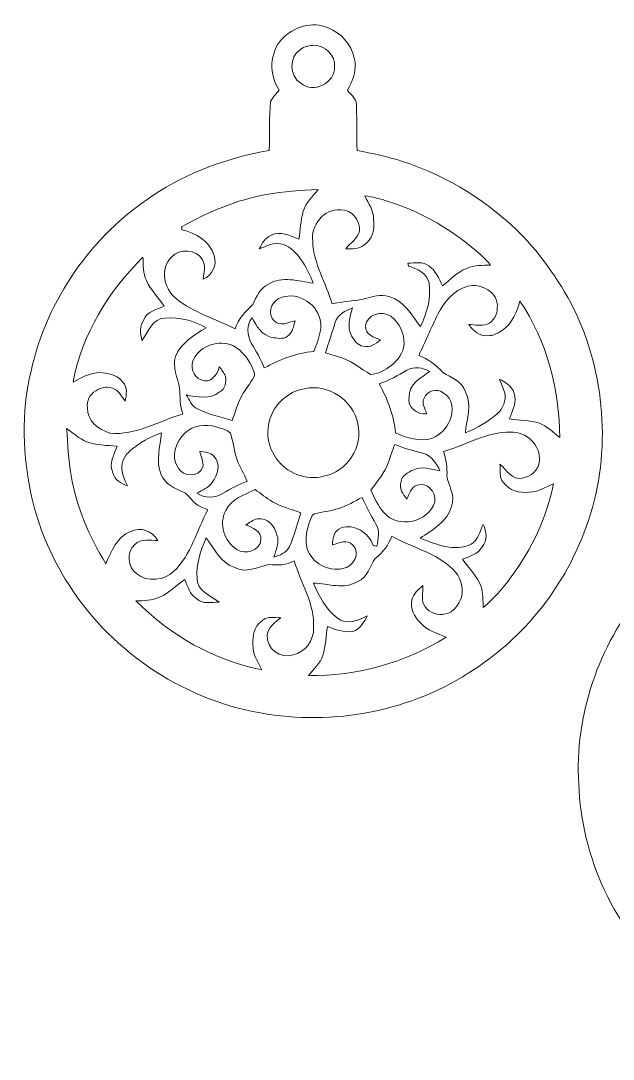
# Model space of a CAD drawing. Header units: centimetres. Extents: x -16.4 to 16.5, y -15 to 15.
# Drawn here: x -16.42 to 0.66, y -14.97 to 15 of the extents above; entities that cross this region are included whole.
import ezdxf

# ---------------------------------------------------------------- set-up
doc = ezdxf.new("R2010")
doc.units = ezdxf.units.CM
doc.header["$MEASUREMENT"] = 0
doc.layers.add('Layer 1', color=7, linetype='Continuous')

msp = doc.modelspace()

# ---------------------------------------------------------------- linework, layer by layer
at = {"layer": 'Layer 1', "color": 250, "lineweight": 9}
for points, knots in [([(-8.88113, 14.47571), (-8.55657, 14.82073), (-8.00305, 14.99535), (-7.5575, 14.78863), (-7.5575, 14.78863), (-7.18214, 14.65104), (-6.88687, 14.31096), (-6.80714, 13.91868), (-6.80714, 13.91868), (-6.70413, 13.59271), (-6.8537, 13.26674), (-7.00081, 12.98099), (-7.00081, 12.98099), (-6.88298, 12.84623), (-6.70413, 12.71606), (-6.74328, 12.50756), (-6.74328, 12.50756), (-6.72423, 12.09023), (-6.73658, 11.67254), (-6.72459, 11.2552), (-6.72459, 11.2552), (-6.28467, 11.16595), (-5.84476, 11.07564), (-5.41649, 10.93876), (-5.41649, 10.93876), (-4.09992, 10.51755), (-2.90153, 9.75696), (-1.93175, 8.77447), (-1.93175, 8.77447), (-1.27135, 8.06398), (-0.71925, 7.25012), (-0.32343, 6.36359), (-0.32343, 6.36359), (0.507, 4.43213), (0.59061, 2.16941), (-0.18762, 0.20761), (-0.18762, 0.20761), (-0.79369, -1.39047), (-1.91799, -2.78712), (-3.34886, -3.72127), (-3.34886, -3.72127), (-5.13285, -4.92601), (-7.40122, -5.35534), (-9.51153, -4.97575), (-9.51153, -4.97575), (-11.82258, -4.56688), (-13.92372, -3.1219), (-15.13587, -1.11283), (-15.13587, -1.11283), (-15.58284, -0.38893), (-15.90492, 0.40693), (-16.1039, 1.23314), (-16.1039, 1.23314), (-16.36248, 2.43153), (-16.42068, 3.69094), (-16.12329, 4.88756), (-16.12329, 4.88756), (-15.67103, 6.94743), (-14.37493, 8.80199), (-12.60927, 9.95134), (-12.60927, 9.95134), (-11.60421, 10.63043), (-10.44181, 11.04213), (-9.25295, 11.25556), (-9.25295, 11.25556), (-9.23567, 11.72616), (-9.26318, 12.19853), (-9.22049, 12.66773), (-9.22049, 12.66773), (-9.15311, 12.78838), (-9.05469, 12.88856), (-8.96649, 12.9944), (-8.96649, 12.9944), (-9.27094, 13.43078), (-9.2533, 14.08307), (-8.88113, 14.47571), (-8.88113, 14.47571), (-8.88113, 14.47571), (-8.88113, 14.47571), (-8.88113, 14.47571)], [0, 0, 0, 0, 0.04761905, 0.04761905, 0.04761905, 0.04761905, 0.0952381, 0.0952381, 0.0952381, 0.0952381, 0.14285714, 0.14285714, 0.14285714, 0.14285714, 0.19047619, 0.19047619, 0.19047619, 0.19047619, 0.23809524, 0.23809524, 0.23809524, 0.23809524, 0.28571429, 0.28571429, 0.28571429, 0.28571429, 0.33333333, 0.33333333, 0.33333333, 0.33333333, 0.38095238, 0.38095238, 0.38095238, 0.38095238, 0.42857143, 0.42857143, 0.42857143, 0.42857143, 0.47619048, 0.47619048, 0.47619048, 0.47619048, 0.52380952, 0.52380952, 0.52380952, 0.52380952, 0.57142857, 0.57142857, 0.57142857, 0.57142857, 0.61904762, 0.61904762, 0.61904762, 0.61904762, 0.66666667, 0.66666667, 0.66666667, 0.66666667, 0.71428571, 0.71428571, 0.71428571, 0.71428571, 0.76190476, 0.76190476, 0.76190476, 0.76190476, 0.80952381, 0.80952381, 0.80952381, 0.80952381, 0.85714286, 0.85714286, 0.85714286, 0.85714286, 0.9047619, 0.9047619, 0.9047619, 0.9047619, 1, 1, 1, 1]), ([(-7.95931, 14.29086), (-8.10007, 14.27921), (-8.244, 14.25276), (-8.35865, 14.16491), (-8.35865, 14.16491), (-8.69063, 13.95254), (-8.68392, 13.39974), (-8.34561, 13.19372), (-8.34561, 13.19372), (-7.98753, 12.88116), (-7.34936, 13.20042), (-7.37123, 13.66997), (-7.37123, 13.66997), (-7.33842, 14.00123), (-7.64887, 14.27216), (-7.95931, 14.29086), (-7.95931, 14.29086), (-7.95931, 14.29086), (-7.95931, 14.29086), (-7.95931, 14.29086)], [0, 0, 0, 0, 0.16666667, 0.16666667, 0.16666667, 0.16666667, 0.33333333, 0.33333333, 0.33333333, 0.33333333, 0.5, 0.5, 0.5, 0.5, 0.66666667, 0.66666667, 0.66666667, 0.66666667, 1, 1, 1, 1]), ([(-9.33197, 9.98415), (-10.1998, 9.82892), (-11.02001, 9.48355), (-11.78166, 9.04576), (-11.78166, 9.04576), (-11.78025, 9.02459), (-11.77707, 8.98261), (-11.77566, 8.9618), (-11.77566, 8.9618), (-11.37385, 8.87819), (-10.96533, 8.64006), (-10.84292, 8.22414), (-10.84292, 8.22414), (-10.75472, 7.94227), (-10.90289, 7.65405), (-11.16112, 7.5394), (-11.16112, 7.5394), (-11.13995, 7.72319), (-11.07081, 7.92992), (-11.18229, 8.09714), (-11.18229, 8.09714), (-11.35268, 8.40688), (-11.84445, 8.44074), (-12.07376, 8.17863), (-12.07376, 8.17863), (-12.41137, 7.8509), (-12.29848, 7.25365), (-11.94393, 6.98307), (-11.94393, 6.98307), (-11.44758, 6.57173), (-10.80799, 6.4038), (-10.24249, 6.11065), (-10.24249, 6.11065), (-10.15783, 6.40063), (-9.93275, 6.60277), (-9.72955, 6.81161), (-9.72955, 6.81161), (-9.62231, 7.03387), (-9.51542, 7.27905), (-9.27976, 7.39546), (-9.27976, 7.39546), (-8.88782, 7.64276), (-8.40981, 7.48083), (-7.98542, 7.42545), (-7.98542, 7.42545), (-8.06655, 7.63535), (-8.16322, 7.83926), (-8.28846, 8.02658), (-8.28846, 8.02658), (-8.43521, 8.2513), (-8.61759, 8.48943), (-8.89241, 8.55469), (-8.89241, 8.55469), (-9.11889, 8.63018), (-9.33408, 8.48096), (-9.54434, 8.41534), (-9.54434, 8.41534), (-9.45897, 8.56421), (-9.37853, 8.73919), (-9.20603, 8.80199), (-9.20603, 8.80199), (-8.94144, 8.9498), (-8.64864, 8.7967), (-8.39852, 8.69016), (-8.39852, 8.69016), (-8.36325, 8.96003), (-8.34772, 9.23414), (-8.27716, 9.49837), (-8.27716, 9.49837), (-8.19638, 9.74637), (-8.00658, 9.93158), (-7.84536, 10.12808), (-7.84536, 10.12808), (-8.34243, 10.10127), (-8.8409, 10.07234), (-9.33197, 9.98415), (-9.33197, 9.98415), (-9.33197, 9.98415), (-9.33197, 9.98415), (-9.33197, 9.98415)], [0, 0, 0, 0, 0.04761905, 0.04761905, 0.04761905, 0.04761905, 0.0952381, 0.0952381, 0.0952381, 0.0952381, 0.14285714, 0.14285714, 0.14285714, 0.14285714, 0.19047619, 0.19047619, 0.19047619, 0.19047619, 0.23809524, 0.23809524, 0.23809524, 0.23809524, 0.28571429, 0.28571429, 0.28571429, 0.28571429, 0.33333333, 0.33333333, 0.33333333, 0.33333333, 0.38095238, 0.38095238, 0.38095238, 0.38095238, 0.42857143, 0.42857143, 0.42857143, 0.42857143, 0.47619048, 0.47619048, 0.47619048, 0.47619048, 0.52380952, 0.52380952, 0.52380952, 0.52380952, 0.57142857, 0.57142857, 0.57142857, 0.57142857, 0.61904762, 0.61904762, 0.61904762, 0.61904762, 0.66666667, 0.66666667, 0.66666667, 0.66666667, 0.71428571, 0.71428571, 0.71428571, 0.71428571, 0.76190476, 0.76190476, 0.76190476, 0.76190476, 0.80952381, 0.80952381, 0.80952381, 0.80952381, 0.85714286, 0.85714286, 0.85714286, 0.85714286, 0.9047619, 0.9047619, 0.9047619, 0.9047619, 1, 1, 1, 1]), ([(-6.49881, 9.94322), (-6.39333, 9.7245), (-6.23564, 9.51601), (-6.24446, 9.2606), (-6.24446, 9.2606), (-6.21094, 8.99072), (-6.27903, 8.67463), (-6.52738, 8.52435), (-6.52738, 8.52435), (-6.67061, 8.39312), (-6.87487, 8.41781), (-7.05055, 8.41958), (-7.05055, 8.41958), (-6.9105, 8.58185), (-6.70518, 8.70991), (-6.65015, 8.92899), (-6.65015, 8.92899), (-6.63181, 9.22955), (-6.87487, 9.55517), (-7.19343, 9.54141), (-7.19343, 9.54141), (-7.67638, 9.5915), (-8.07043, 9.08421), (-8.002, 8.62771), (-8.002, 8.62771), (-7.97907, 7.9846), (-7.61535, 7.43356), (-7.4432, 6.82855), (-7.4432, 6.82855), (-7.07878, 6.9178), (-6.69354, 6.89381), (-6.33794, 7.02187), (-6.33794, 7.02187), (-6.1097, 7.08325), (-5.84899, 7.09772), (-5.63838, 6.9746), (-5.63838, 6.9746), (-5.30536, 6.80103), (-5.1138, 6.46166), (-4.89685, 6.17027), (-4.89685, 6.17027), (-4.71199, 6.55938), (-4.57405, 6.99718), (-4.64849, 7.4318), (-4.64849, 7.4318), (-4.7067, 7.7179), (-4.99315, 7.84173), (-5.24327, 7.91722), (-5.24327, 7.91722), (-5.24645, 7.93874), (-5.2528, 7.98213), (-5.25597, 8.004), (-5.25597, 8.004), (-5.05489, 7.99589), (-4.82417, 8.06539), (-4.65484, 7.9211), (-4.65484, 7.9211), (-4.4534, 7.79057), (-4.36521, 7.55456), (-4.26008, 7.34925), (-4.26008, 7.34925), (-4.03325, 7.52387), (-3.83498, 7.74789), (-3.56123, 7.85055), (-3.56123, 7.85055), (-3.34498, 7.94862), (-3.10579, 7.94262), (-2.87402, 7.9405), (-2.87402, 7.9405), (-2.95692, 8.04422), (-3.04547, 8.1437), (-3.1453, 8.23119), (-3.1453, 8.23119), (-3.91718, 8.92863), (-4.83299, 9.47579), (-5.8303, 9.78059), (-5.8303, 9.78059), (-6.04761, 9.85538), (-6.26915, 9.921), (-6.49881, 9.94322), (-6.49881, 9.94322), (-6.49881, 9.94322), (-6.49881, 9.94322), (-6.49881, 9.94322)], [0, 0, 0, 0, 0.04545455, 0.04545455, 0.04545455, 0.04545455, 0.09090909, 0.09090909, 0.09090909, 0.09090909, 0.13636364, 0.13636364, 0.13636364, 0.13636364, 0.18181818, 0.18181818, 0.18181818, 0.18181818, 0.22727273, 0.22727273, 0.22727273, 0.22727273, 0.27272727, 0.27272727, 0.27272727, 0.27272727, 0.31818182, 0.31818182, 0.31818182, 0.31818182, 0.36363636, 0.36363636, 0.36363636, 0.36363636, 0.40909091, 0.40909091, 0.40909091, 0.40909091, 0.45454545, 0.45454545, 0.45454545, 0.45454545, 0.5, 0.5, 0.5, 0.5, 0.54545455, 0.54545455, 0.54545455, 0.54545455, 0.59090909, 0.59090909, 0.59090909, 0.59090909, 0.63636364, 0.63636364, 0.63636364, 0.63636364, 0.68181818, 0.68181818, 0.68181818, 0.68181818, 0.72727273, 0.72727273, 0.72727273, 0.72727273, 0.77272727, 0.77272727, 0.77272727, 0.77272727, 0.81818182, 0.81818182, 0.81818182, 0.81818182, 0.86363636, 0.86363636, 0.86363636, 0.86363636, 0.90909091, 0.90909091, 0.90909091, 0.90909091, 1, 1, 1, 1]), ([(-12.89749, 8.17157), (-13.89727, 7.20038), (-14.65292, 5.94413), (-14.91256, 4.56654), (-14.91256, 4.56654), (-14.6314, 4.72105), (-14.32695, 4.90344), (-13.99146, 4.83112), (-13.99146, 4.83112), (-13.80448, 4.78702), (-13.58576, 4.74645), (-13.47711, 4.5676), (-13.47711, 4.5676), (-13.32929, 4.41767), (-13.37727, 4.20494), (-13.40796, 4.02185), (-13.40796, 4.02185), (-13.50709, 4.13826), (-13.57412, 4.29349), (-13.71453, 4.36687), (-13.71453, 4.36687), (-14.05602, 4.5616), (-14.56966, 4.22963), (-14.49699, 3.82994), (-14.49699, 3.82994), (-14.51674, 3.46375), (-14.1749, 3.18859), (-13.85105, 3.10004), (-13.85105, 3.10004), (-13.1021, 3.01714), (-12.44594, 3.44753), (-11.75167, 3.64932), (-11.75167, 3.64932), (-11.82858, 3.89026), (-11.82681, 4.1425), (-11.84022, 4.39191), (-11.84022, 4.39191), (-11.89455, 4.69565), (-12.06388, 4.99551), (-11.95558, 5.30808), (-11.95558, 5.30808), (-11.80529, 5.70495), (-11.42112, 5.92403), (-11.07857, 6.13393), (-11.07857, 6.13393), (-11.42218, 6.35336), (-11.8508, 6.43873), (-12.25367, 6.41862), (-12.25367, 6.41862), (-12.62797, 6.41686), (-12.74439, 6.02316), (-12.92536, 5.76775), (-12.92536, 5.76775), (-12.97722, 5.96565), (-12.99945, 6.19249), (-12.87527, 6.37064), (-12.87527, 6.37064), (-12.77649, 6.60595), (-12.50379, 6.67086), (-12.28825, 6.75976), (-12.28825, 6.75976), (-12.44417, 7.01658), (-12.68053, 7.21907), (-12.79942, 7.49918), (-12.79942, 7.49918), (-12.89467, 7.70873), (-12.89255, 7.94615), (-12.89749, 8.17157), (-12.89749, 8.17157), (-12.89749, 8.17157), (-12.89749, 8.17157), (-12.89749, 8.17157)], [0, 0, 0, 0, 0.05263158, 0.05263158, 0.05263158, 0.05263158, 0.10526316, 0.10526316, 0.10526316, 0.10526316, 0.15789474, 0.15789474, 0.15789474, 0.15789474, 0.21052632, 0.21052632, 0.21052632, 0.21052632, 0.26315789, 0.26315789, 0.26315789, 0.26315789, 0.31578947, 0.31578947, 0.31578947, 0.31578947, 0.36842105, 0.36842105, 0.36842105, 0.36842105, 0.42105263, 0.42105263, 0.42105263, 0.42105263, 0.47368421, 0.47368421, 0.47368421, 0.47368421, 0.52631579, 0.52631579, 0.52631579, 0.52631579, 0.57894737, 0.57894737, 0.57894737, 0.57894737, 0.63157895, 0.63157895, 0.63157895, 0.63157895, 0.68421053, 0.68421053, 0.68421053, 0.68421053, 0.73684211, 0.73684211, 0.73684211, 0.73684211, 0.78947368, 0.78947368, 0.78947368, 0.78947368, 0.84210526, 0.84210526, 0.84210526, 0.84210526, 0.89473684, 0.89473684, 0.89473684, 0.89473684, 1, 1, 1, 1]), ([(-8.99543, 6.96966), (-9.20639, 6.85642), (-9.30798, 6.52798), (-9.12065, 6.34771), (-9.12065, 6.34771), (-8.95555, 6.15615), (-8.71143, 6.29762), (-8.51211, 6.33925), (-8.51211, 6.33925), (-8.55233, 6.18191), (-8.58233, 5.98929), (-8.72978, 5.89122), (-8.72978, 5.89122), (-8.86067, 5.79209), (-9.04235, 5.84677), (-9.1905, 5.85594), (-9.1905, 5.85594), (-9.4699, 5.92685), (-9.62301, 6.18579), (-9.74437, 6.42426), (-9.74437, 6.42426), (-9.9197, 6.22248), (-9.90382, 5.91591), (-9.77401, 5.69331), (-9.77401, 5.69331), (-9.63359, 5.46471), (-9.49142, 5.23399), (-9.40358, 4.97893), (-9.40358, 4.97893), (-8.95733, 5.21953), (-8.48037, 5.41532), (-7.96883, 5.45095), (-7.96883, 5.45095), (-7.86194, 5.74446), (-7.7173, 6.05279), (-7.78998, 6.37276), (-7.78998, 6.37276), (-7.88981, 6.88111), (-8.52975, 7.2226), (-8.99543, 6.96966), (-8.99543, 6.96966), (-8.99543, 6.96966), (-8.99543, 6.96966), (-8.99543, 6.96966)], [0, 0, 0, 0, 0.08333333, 0.08333333, 0.08333333, 0.08333333, 0.16666667, 0.16666667, 0.16666667, 0.16666667, 0.25, 0.25, 0.25, 0.25, 0.33333333, 0.33333333, 0.33333333, 0.33333333, 0.41666667, 0.41666667, 0.41666667, 0.41666667, 0.5, 0.5, 0.5, 0.5, 0.58333333, 0.58333333, 0.58333333, 0.58333333, 0.66666667, 0.66666667, 0.66666667, 0.66666667, 0.75, 0.75, 0.75, 0.75, 0.83333333, 0.83333333, 0.83333333, 0.83333333, 1, 1, 1, 1]), ([(-3.5383, 7.33443), (-3.93905, 7.22648), (-4.20787, 6.88323), (-4.39167, 6.53151), (-4.39167, 6.53151), (-4.58393, 6.13852), (-4.75327, 5.73458), (-4.94412, 5.34053), (-4.94412, 5.34053), (-4.67354, 5.23646), (-4.44176, 5.0569), (-4.24597, 4.84558), (-4.24597, 4.84558), (-3.99762, 4.702), (-3.69458, 4.58559), (-3.5958, 4.2882), (-3.5958, 4.2882), (-3.39966, 3.9139), (-3.56793, 3.50044), (-3.59933, 3.10957), (-3.59933, 3.10957), (-3.26525, 3.23692), (-2.95339, 3.42248), (-2.68105, 3.65425), (-2.68105, 3.65425), (-2.51418, 3.80313), (-2.41823, 4.03772), (-2.4648, 4.26103), (-2.4648, 4.26103), (-2.50395, 4.39685), (-2.56604, 4.52456), (-2.61261, 4.65826), (-2.61261, 4.65826), (-2.41117, 4.55983), (-2.19386, 4.39861), (-2.17128, 4.15837), (-2.17128, 4.15837), (-2.13389, 3.92519), (-2.25348, 3.71705), (-2.33427, 3.5082), (-2.33427, 3.5082), (-2.04464, 3.4694), (-1.7476, 3.47187), (-1.46538, 3.3865), (-1.46538, 3.3865), (-1.24172, 3.29477), (-1.06533, 3.1198), (-0.87977, 2.96986), (-0.87977, 2.96986), (-0.88223, 4.35628), (-1.24595, 5.7554), (-2.027, 6.91004), (-2.027, 6.91004), (-2.11413, 6.60453), (-2.23796, 6.2821), (-2.5029, 6.08666), (-2.5029, 6.08666), (-2.63695, 5.99458), (-2.79006, 5.89721), (-2.9601, 5.90992), (-2.9601, 5.90992), (-3.19152, 5.89016), (-3.38449, 6.05138), (-3.49914, 6.23588), (-3.49914, 6.23588), (-3.32522, 6.22495), (-3.14248, 6.18367), (-2.97209, 6.238), (-2.97209, 6.238), (-2.79358, 6.32231), (-2.66694, 6.52093), (-2.67964, 6.72025), (-2.67964, 6.72025), (-2.63448, 7.1591), (-3.15483, 7.44238), (-3.5383, 7.33443), (-3.5383, 7.33443), (-3.5383, 7.33443), (-3.5383, 7.33443), (-3.5383, 7.33443)], [0, 0, 0, 0, 0.04761905, 0.04761905, 0.04761905, 0.04761905, 0.0952381, 0.0952381, 0.0952381, 0.0952381, 0.14285714, 0.14285714, 0.14285714, 0.14285714, 0.19047619, 0.19047619, 0.19047619, 0.19047619, 0.23809524, 0.23809524, 0.23809524, 0.23809524, 0.28571429, 0.28571429, 0.28571429, 0.28571429, 0.33333333, 0.33333333, 0.33333333, 0.33333333, 0.38095238, 0.38095238, 0.38095238, 0.38095238, 0.42857143, 0.42857143, 0.42857143, 0.42857143, 0.47619048, 0.47619048, 0.47619048, 0.47619048, 0.52380952, 0.52380952, 0.52380952, 0.52380952, 0.57142857, 0.57142857, 0.57142857, 0.57142857, 0.61904762, 0.61904762, 0.61904762, 0.61904762, 0.66666667, 0.66666667, 0.66666667, 0.66666667, 0.71428571, 0.71428571, 0.71428571, 0.71428571, 0.76190476, 0.76190476, 0.76190476, 0.76190476, 0.80952381, 0.80952381, 0.80952381, 0.80952381, 0.85714286, 0.85714286, 0.85714286, 0.85714286, 0.9047619, 0.9047619, 0.9047619, 0.9047619, 1, 1, 1, 1]), ([(-7.35394, 6.28845), (-7.44461, 5.99776), (-7.53809, 5.70742), (-7.63193, 5.41779), (-7.63193, 5.41779), (-7.46789, 5.36205), (-7.30173, 5.31337), (-7.13698, 5.25798), (-7.13698, 5.25798), (-6.84312, 5.15638), (-6.60147, 4.95142), (-6.33865, 4.79302), (-6.33865, 4.79302), (-6.1097, 4.7909), (-5.91496, 4.92566), (-5.73646, 5.05161), (-5.73646, 5.05161), (-5.54631, 5.20224), (-5.38368, 5.41497), (-5.3671, 5.66473), (-5.3671, 5.66473), (-5.35793, 5.97165), (-5.49798, 6.29233), (-5.75022, 6.47189), (-5.75022, 6.47189), (-6.00774, 6.64475), (-6.44589, 6.52657), (-6.48082, 6.18896), (-6.48082, 6.18896), (-6.49246, 5.94378), (-6.23458, 5.85735), (-6.04831, 5.7868), (-6.04831, 5.7868), (-6.1866, 5.6732), (-6.35347, 5.55573), (-6.54538, 5.60758), (-6.54538, 5.60758), (-6.7066, 5.62558), (-6.80784, 5.77868), (-6.88087, 5.9078), (-6.88087, 5.9078), (-7.02268, 6.15651), (-6.92602, 6.45284), (-6.85441, 6.71072), (-6.85441, 6.71072), (-7.0629, 6.62888), (-7.28586, 6.52622), (-7.35394, 6.28845), (-7.35394, 6.28845), (-7.35394, 6.28845), (-7.35394, 6.28845), (-7.35394, 6.28845)], [0, 0, 0, 0, 0.07142857, 0.07142857, 0.07142857, 0.07142857, 0.14285714, 0.14285714, 0.14285714, 0.14285714, 0.21428571, 0.21428571, 0.21428571, 0.21428571, 0.28571429, 0.28571429, 0.28571429, 0.28571429, 0.35714286, 0.35714286, 0.35714286, 0.35714286, 0.42857143, 0.42857143, 0.42857143, 0.42857143, 0.5, 0.5, 0.5, 0.5, 0.57142857, 0.57142857, 0.57142857, 0.57142857, 0.64285714, 0.64285714, 0.64285714, 0.64285714, 0.71428571, 0.71428571, 0.71428571, 0.71428571, 0.78571429, 0.78571429, 0.78571429, 0.78571429, 0.85714286, 0.85714286, 0.85714286, 0.85714286, 1, 1, 1, 1]), ([(-11.43064, 5.2414), (-11.54671, 5.02374), (-11.45675, 4.72493), (-11.22321, 4.63427), (-11.22321, 4.63427), (-10.96074, 4.51115), (-10.74202, 4.78526), (-10.6951, 5.01421), (-10.6951, 5.01421), (-10.62843, 4.92778), (-10.56634, 4.83782), (-10.51589, 4.74046), (-10.51589, 4.74046), (-10.49402, 4.57818), (-10.5166, 4.36616), (-10.68699, 4.28678), (-10.68699, 4.28678), (-10.95898, 4.0536), (-11.33257, 4.14285), (-11.65289, 4.2), (-11.65289, 4.2), (-11.55306, 4.05818), (-11.49379, 3.86945), (-11.32093, 3.79783), (-11.32093, 3.79783), (-11.01225, 3.63027), (-10.65841, 3.57664), (-10.32892, 3.46128), (-10.32892, 3.46128), (-10.22873, 3.69835), (-10.17299, 3.95341), (-10.04493, 4.17778), (-10.04493, 4.17778), (-9.94333, 4.36369), (-9.80716, 4.52703), (-9.69886, 4.708), (-9.69886, 4.708), (-9.65689, 4.77044), (-9.6911, 4.84629), (-9.71085, 4.90979), (-9.71085, 4.90979), (-9.82797, 5.20154), (-10.02094, 5.47282), (-10.30246, 5.62522), (-10.30246, 5.62522), (-10.70075, 5.7942), (-11.22709, 5.62981), (-11.43064, 5.2414), (-11.43064, 5.2414), (-11.43064, 5.2414), (-11.43064, 5.2414), (-11.43064, 5.2414)], [0, 0, 0, 0, 0.07142857, 0.07142857, 0.07142857, 0.07142857, 0.14285714, 0.14285714, 0.14285714, 0.14285714, 0.21428571, 0.21428571, 0.21428571, 0.21428571, 0.28571429, 0.28571429, 0.28571429, 0.28571429, 0.35714286, 0.35714286, 0.35714286, 0.35714286, 0.42857143, 0.42857143, 0.42857143, 0.42857143, 0.5, 0.5, 0.5, 0.5, 0.57142857, 0.57142857, 0.57142857, 0.57142857, 0.64285714, 0.64285714, 0.64285714, 0.64285714, 0.71428571, 0.71428571, 0.71428571, 0.71428571, 0.78571429, 0.78571429, 0.78571429, 0.78571429, 0.85714286, 0.85714286, 0.85714286, 0.85714286, 1, 1, 1, 1]), ([(6.78186, 3.83347), (6.73565, 4.48716), (7.31526, 5.1144), (7.97602, 5.08794), (7.97602, 5.08794), (8.63642, 5.13275), (9.26577, 4.49633), (9.17158, 3.82994), (9.17158, 3.82994), (9.17969, 3.59852), (9.05834, 3.39743), (8.96132, 3.1967), (8.96132, 3.1967), (9.05375, 3.09087), (9.19698, 3.00867), (9.22661, 2.86262), (9.22661, 2.86262), (9.26471, 2.44423), (9.22979, 2.02371), (9.24566, 1.60426), (9.24566, 1.60426), (9.25131, 1.54817), (9.25625, 1.45927), (9.33139, 1.45751), (9.33139, 1.45751), (10.28248, 1.28465), (11.22439, 0.99396), (12.06436, 0.50783), (12.06436, 0.50783), (13.85082, -0.47783), (15.26335, -2.14012), (15.90046, -4.08287), (15.90046, -4.08287), (16.50795, -5.89156), (16.46702, -7.91615), (15.73572, -9.68286), (15.73572, -9.68286), (15.00899, -11.50884), (13.59823, -13.05189), (11.84952, -13.94759), (11.84952, -13.94759), (10.73544, -14.53391), (9.4792, -14.84506), (8.2219, -14.8694), (8.2219, -14.8694), (6.12711, -14.96606), (4.02173, -14.18537), (2.45046, -12.80671), (2.45046, -12.80671), (0.8432, -11.40195), (-0.19996, -9.35055), (-0.31779, -7.21307), (-0.31779, -7.21307), (-0.48853, -5.22975), (0.16375, -3.20869), (1.38613, -1.64764), (1.38613, -1.64764), (2.64942, 0.00583), (4.57665, 1.12378), (6.6284, 1.44622), (6.6284, 1.44622), (6.66862, 1.45363), (6.70213, 1.47938), (6.72965, 1.50866), (6.72965, 1.50866), (6.75858, 1.9708), (6.71625, 2.4347), (6.75893, 2.89613), (6.75893, 2.89613), (6.82349, 3.0122), (6.91874, 3.10745), (7.00588, 3.20693), (7.00588, 3.20693), (6.90357, 3.40484), (6.8062, 3.6091), (6.78186, 3.83347), (6.78186, 3.83347), (6.78186, 3.83347), (6.78186, 3.83347), (6.78186, 3.83347)], [0, 0, 0, 0, 0.04761905, 0.04761905, 0.04761905, 0.04761905, 0.0952381, 0.0952381, 0.0952381, 0.0952381, 0.14285714, 0.14285714, 0.14285714, 0.14285714, 0.19047619, 0.19047619, 0.19047619, 0.19047619, 0.23809524, 0.23809524, 0.23809524, 0.23809524, 0.28571429, 0.28571429, 0.28571429, 0.28571429, 0.33333333, 0.33333333, 0.33333333, 0.33333333, 0.38095238, 0.38095238, 0.38095238, 0.38095238, 0.42857143, 0.42857143, 0.42857143, 0.42857143, 0.47619048, 0.47619048, 0.47619048, 0.47619048, 0.52380952, 0.52380952, 0.52380952, 0.52380952, 0.57142857, 0.57142857, 0.57142857, 0.57142857, 0.61904762, 0.61904762, 0.61904762, 0.61904762, 0.66666667, 0.66666667, 0.66666667, 0.66666667, 0.71428571, 0.71428571, 0.71428571, 0.71428571, 0.76190476, 0.76190476, 0.76190476, 0.76190476, 0.80952381, 0.80952381, 0.80952381, 0.80952381, 0.85714286, 0.85714286, 0.85714286, 0.85714286, 0.9047619, 0.9047619, 0.9047619, 0.9047619, 1, 1, 1, 1]), ([(-5.28349, 4.91085), (-5.54278, 4.76409), (-5.80313, 4.61804), (-6.08571, 4.52032), (-6.08571, 4.52032), (-5.84723, 4.08041), (-5.65461, 3.60839), (-5.61616, 3.10427), (-5.61616, 3.10427), (-5.28455, 2.95717), (-4.91413, 2.84004), (-4.55112, 2.9487), (-4.55112, 2.9487), (-4.32323, 3.04536), (-4.14014, 3.23798), (-4.04418, 3.46481), (-4.04418, 3.46481), (-3.94611, 3.72693), (-3.94223, 4.10863), (-4.23186, 4.2508), (-4.23186, 4.2508), (-4.40402, 4.41096), (-4.70917, 4.31712), (-4.79207, 4.10581), (-4.79207, 4.10581), (-4.86933, 3.95658), (-4.75468, 3.80242), (-4.71763, 3.65884), (-4.71763, 3.65884), (-4.99104, 3.62462), (-5.29584, 3.84158), (-5.2207, 4.14532), (-5.2207, 4.14532), (-5.24327, 4.5115), (-4.87885, 4.6893), (-4.62732, 4.88016), (-4.62732, 4.88016), (-4.82629, 4.98952), (-5.07994, 5.03291), (-5.28349, 4.91085), (-5.28349, 4.91085), (-5.28349, 4.91085), (-5.28349, 4.91085), (-5.28349, 4.91085)], [0, 0, 0, 0, 0.08333333, 0.08333333, 0.08333333, 0.08333333, 0.16666667, 0.16666667, 0.16666667, 0.16666667, 0.25, 0.25, 0.25, 0.25, 0.33333333, 0.33333333, 0.33333333, 0.33333333, 0.41666667, 0.41666667, 0.41666667, 0.41666667, 0.5, 0.5, 0.5, 0.5, 0.58333333, 0.58333333, 0.58333333, 0.58333333, 0.66666667, 0.66666667, 0.66666667, 0.66666667, 0.75, 0.75, 0.75, 0.75, 0.83333333, 0.83333333, 0.83333333, 0.83333333, 1, 1, 1, 1]), ([(-8.238, 4.37815), (-8.55833, 4.33159), (-8.85185, 4.13509), (-9.04198, 3.8758), (-9.04198, 3.8758), (-9.37184, 3.4567), (-9.38277, 2.81147), (-9.0614, 2.38496), (-9.0614, 2.38496), (-8.77105, 1.94928), (-8.19743, 1.71997), (-7.68732, 1.85191), (-7.68732, 1.85191), (-7.02092, 1.97221), (-6.52562, 2.70987), (-6.70377, 3.37062), (-6.70377, 3.37062), (-6.82266, 4.05113), (-7.56102, 4.53514), (-8.238, 4.37815), (-8.238, 4.37815), (-8.238, 4.37815), (-8.238, 4.37815), (-8.238, 4.37815)], [0, 0, 0, 0, 0.14285714, 0.14285714, 0.14285714, 0.14285714, 0.28571429, 0.28571429, 0.28571429, 0.28571429, 0.42857143, 0.42857143, 0.42857143, 0.42857143, 0.57142857, 0.57142857, 0.57142857, 0.57142857, 0.71428571, 0.71428571, 0.71428571, 0.71428571, 1, 1, 1, 1]), ([(-11.685, 3.09757), (-11.95275, 2.86297), (-12.10233, 2.41353), (-11.88537, 2.10097), (-11.88537, 2.10097), (-11.74285, 1.8311), (-11.28283, 1.8117), (-11.16818, 2.12214), (-11.16818, 2.12214), (-11.14489, 2.27313), (-11.22638, 2.42729), (-11.25637, 2.57581), (-11.25637, 2.57581), (-11.12232, 2.54053), (-10.94875, 2.55182), (-10.8535, 2.42906), (-10.8535, 2.42906), (-10.63725, 2.22374), (-10.73391, 1.88296), (-10.89971, 1.67764), (-10.89971, 1.67764), (-11.00167, 1.5196), (-11.18652, 1.45892), (-11.33927, 1.36437), (-11.33927, 1.36437), (-11.11808, 1.20774), (-10.8087, 1.21762), (-10.58327, 1.36296), (-10.58327, 1.36296), (-10.36278, 1.49349), (-10.13948, 1.62225), (-9.89606, 1.70551), (-9.89606, 1.70551), (-9.97155, 1.92035), (-10.10349, 2.10944), (-10.17828, 2.32428), (-10.17828, 2.32428), (-10.26895, 2.5737), (-10.29259, 2.84075), (-10.37055, 3.09228), (-10.37055, 3.09228), (-10.4785, 3.20199), (-10.64324, 3.23374), (-10.78682, 3.27608), (-10.78682, 3.27608), (-11.08845, 3.36498), (-11.45922, 3.33922), (-11.685, 3.09757), (-11.685, 3.09757), (-11.685, 3.09757), (-11.685, 3.09757), (-11.685, 3.09757)], [0, 0, 0, 0, 0.07142857, 0.07142857, 0.07142857, 0.07142857, 0.14285714, 0.14285714, 0.14285714, 0.14285714, 0.21428571, 0.21428571, 0.21428571, 0.21428571, 0.28571429, 0.28571429, 0.28571429, 0.28571429, 0.35714286, 0.35714286, 0.35714286, 0.35714286, 0.42857143, 0.42857143, 0.42857143, 0.42857143, 0.5, 0.5, 0.5, 0.5, 0.57142857, 0.57142857, 0.57142857, 0.57142857, 0.64285714, 0.64285714, 0.64285714, 0.64285714, 0.71428571, 0.71428571, 0.71428571, 0.71428571, 0.78571429, 0.78571429, 0.78571429, 0.78571429, 0.85714286, 0.85714286, 0.85714286, 0.85714286, 1, 1, 1, 1]), ([(-15.09812, 3.23621), (-15.06249, 2.78219), (-15.04944, 2.32463), (-14.96795, 1.8752), (-14.96795, 1.8752), (-14.8099, 0.97032), (-14.45324, 0.10884), (-13.96782, -0.66833), (-13.96782, -0.66833), (-13.80166, -0.3145), (-13.65843, 0.10954), (-13.25627, 0.25947), (-13.25627, 0.25947), (-12.96664, 0.40905), (-12.62092, 0.26653), (-12.46428, -0.00052), (-12.46428, -0.00052), (-12.68583, -0.00405), (-12.96099, 0.07038), (-13.12997, -0.11377), (-13.12997, -0.11377), (-13.38045, -0.32825), (-13.34623, -0.77452), (-13.07741, -0.95937), (-13.07741, -0.95937), (-12.76943, -1.21549), (-12.28472, -1.15446), (-12.00426, -0.886), (-12.00426, -0.886), (-11.50296, -0.40445), (-11.3428, 0.29016), (-11.02812, 0.88777), (-11.02812, 0.88777), (-11.13255, 0.93293), (-11.24014, 0.97279), (-11.33751, 1.03241), (-11.33751, 1.03241), (-11.49062, 1.12907), (-11.5647, 1.31957), (-11.73227, 1.39401), (-11.73227, 1.39401), (-11.98838, 1.49525), (-12.25544, 1.63248), (-12.37115, 1.89848), (-12.37115, 1.89848), (-12.5359, 2.28583), (-12.4036, 2.70705), (-12.3648, 3.1071), (-12.3648, 3.1071), (-12.69182, 2.9928), (-12.99909, 2.81888), (-13.26368, 2.59486), (-13.26368, 2.59486), (-13.41678, 2.46504), (-13.52332, 2.27207), (-13.50603, 2.06499), (-13.50603, 2.06499), (-13.50498, 1.88895), (-13.41255, 1.73726), (-13.34693, 1.57957), (-13.34693, 1.57957), (-13.53038, 1.63778), (-13.711, 1.75419), (-13.76815, 1.94822), (-13.76815, 1.94822), (-13.88386, 2.21104), (-13.72899, 2.47703), (-13.64397, 2.72398), (-13.64397, 2.72398), (-13.9396, 2.7455), (-14.24546, 2.74585), (-14.52697, 2.84886), (-14.52697, 2.84886), (-14.73723, 2.94552), (-14.9175, 3.0944), (-15.09812, 3.23621), (-15.09812, 3.23621), (-15.09812, 3.23621), (-15.09812, 3.23621), (-15.09812, 3.23621)], [0, 0, 0, 0, 0.04761905, 0.04761905, 0.04761905, 0.04761905, 0.0952381, 0.0952381, 0.0952381, 0.0952381, 0.14285714, 0.14285714, 0.14285714, 0.14285714, 0.19047619, 0.19047619, 0.19047619, 0.19047619, 0.23809524, 0.23809524, 0.23809524, 0.23809524, 0.28571429, 0.28571429, 0.28571429, 0.28571429, 0.33333333, 0.33333333, 0.33333333, 0.33333333, 0.38095238, 0.38095238, 0.38095238, 0.38095238, 0.42857143, 0.42857143, 0.42857143, 0.42857143, 0.47619048, 0.47619048, 0.47619048, 0.47619048, 0.52380952, 0.52380952, 0.52380952, 0.52380952, 0.57142857, 0.57142857, 0.57142857, 0.57142857, 0.61904762, 0.61904762, 0.61904762, 0.61904762, 0.66666667, 0.66666667, 0.66666667, 0.66666667, 0.71428571, 0.71428571, 0.71428571, 0.71428571, 0.76190476, 0.76190476, 0.76190476, 0.76190476, 0.80952381, 0.80952381, 0.80952381, 0.80952381, 0.85714286, 0.85714286, 0.85714286, 0.85714286, 0.9047619, 0.9047619, 0.9047619, 0.9047619, 1, 1, 1, 1]), ([(-4.23503, 2.56488), (-4.15107, 2.34439), (-4.11721, 2.1105), (-4.13132, 1.8752), (-4.13132, 1.8752), (-4.10133, 1.57886), (-3.86779, 1.29311), (-3.99938, 0.98584), (-3.99938, 0.98584), (-4.10909, 0.53711), (-4.55606, 0.31803), (-4.89896, 0.06474), (-4.89896, 0.06474), (-4.44247, -0.1053), (-3.91154, -0.34307), (-3.43282, -0.10742), (-3.43282, -0.10742), (-3.2342, 0.01253), (-3.1827, 0.26441), (-3.08851, 0.45844), (-3.08851, 0.45844), (-2.98126, 0.26194), (-2.9601, -0.00476), (-3.11214, -0.18432), (-3.11214, -0.18432), (-3.23703, -0.38646), (-3.4755, -0.45384), (-3.68153, -0.54204), (-3.68153, -0.54204), (-3.50161, -0.80309), (-3.25855, -1.02534), (-3.14354, -1.32662), (-3.14354, -1.32662), (-3.09168, -1.52311), (-3.09133, -1.72843), (-3.08392, -1.93057), (-3.08392, -1.93057), (-2.77806, -1.67445), (-2.51595, -1.37107), (-2.27888, -1.0511), (-2.27888, -1.0511), (-1.69327, -0.25488), (-1.24418, 0.66164), (-1.06215, 1.63707), (-1.06215, 1.63707), (-1.28934, 1.5397), (-1.50559, 1.38907), (-1.76312, 1.39683), (-1.76312, 1.39683), (-2.03441, 1.36296), (-2.34732, 1.43316), (-2.50148, 1.67835), (-2.50148, 1.67835), (-2.64542, 1.81593), (-2.57416, 2.02901), (-2.6045, 2.19975), (-2.6045, 2.19975), (-2.41047, 2.03395), (-2.25278, 1.73338), (-1.95256, 1.80041), (-1.95256, 1.80041), (-1.71761, 1.84521), (-1.47173, 2.03571), (-1.46397, 2.29112), (-1.46397, 2.29112), (-1.41987, 2.73915), (-1.84497, 3.1579), (-2.29088, 3.12191), (-2.29088, 3.12191), (-2.98585, 3.14484), (-3.58769, 2.75326), (-4.23503, 2.56488), (-4.23503, 2.56488), (-4.23503, 2.56488), (-4.23503, 2.56488), (-4.23503, 2.56488)], [0, 0, 0, 0, 0.05, 0.05, 0.05, 0.05, 0.1, 0.1, 0.1, 0.1, 0.15, 0.15, 0.15, 0.15, 0.2, 0.2, 0.2, 0.2, 0.25, 0.25, 0.25, 0.25, 0.3, 0.3, 0.3, 0.3, 0.35, 0.35, 0.35, 0.35, 0.4, 0.4, 0.4, 0.4, 0.45, 0.45, 0.45, 0.45, 0.5, 0.5, 0.5, 0.5, 0.55, 0.55, 0.55, 0.55, 0.6, 0.6, 0.6, 0.6, 0.65, 0.65, 0.65, 0.65, 0.7, 0.7, 0.7, 0.7, 0.75, 0.75, 0.75, 0.75, 0.8, 0.8, 0.8, 0.8, 0.85, 0.85, 0.85, 0.85, 0.9, 0.9, 0.9, 0.9, 1, 1, 1, 1]), ([(-5.62957, 2.77231), (-5.71141, 2.60227), (-5.75903, 2.41918), (-5.82606, 2.24314), (-5.82606, 2.24314), (-5.92555, 1.9461), (-6.1358, 1.70586), (-6.32454, 1.46174), (-6.32454, 1.46174), (-6.22329, 1.22997), (-6.12522, 0.99255), (-5.94812, 0.80557), (-5.94812, 0.80557), (-5.54913, 0.32827), (-4.6499, 0.51982), (-4.48304, 1.11813), (-4.48304, 1.11813), (-4.44247, 1.3933), (-4.69929, 1.70622), (-4.99351, 1.59403), (-4.99351, 1.59403), (-5.16637, 1.53653), (-5.21188, 1.33897), (-5.29019, 1.1961), (-5.29019, 1.1961), (-5.39673, 1.34003), (-5.5255, 1.50302), (-5.45318, 1.6981), (-5.45318, 1.6981), (-5.43025, 1.86955), (-5.25703, 1.96656), (-5.11486, 2.03253), (-5.11486, 2.03253), (-4.86898, 2.16236), (-4.58746, 2.04876), (-4.33134, 2.00749), (-4.33134, 2.00749), (-4.42553, 2.21915), (-4.56806, 2.44035), (-4.80089, 2.51337), (-4.80089, 2.51337), (-5.08029, 2.58851), (-5.36533, 2.65131), (-5.62957, 2.77231), (-5.62957, 2.77231), (-5.62957, 2.77231), (-5.62957, 2.77231), (-5.62957, 2.77231)], [0, 0, 0, 0, 0.07692308, 0.07692308, 0.07692308, 0.07692308, 0.15384615, 0.15384615, 0.15384615, 0.15384615, 0.23076923, 0.23076923, 0.23076923, 0.23076923, 0.30769231, 0.30769231, 0.30769231, 0.30769231, 0.38461538, 0.38461538, 0.38461538, 0.38461538, 0.46153846, 0.46153846, 0.46153846, 0.46153846, 0.53846154, 0.53846154, 0.53846154, 0.53846154, 0.61538462, 0.61538462, 0.61538462, 0.61538462, 0.69230769, 0.69230769, 0.69230769, 0.69230769, 0.76923077, 0.76923077, 0.76923077, 0.76923077, 0.84615385, 0.84615385, 0.84615385, 0.84615385, 1, 1, 1, 1]), ([(-10.50989, 0.86519), (-10.71803, 0.48137), (-10.55293, -0.03227), (-10.19169, -0.26087), (-10.19169, -0.26087), (-9.94439, -0.42562), (-9.52247, -0.29792), (-9.49389, 0.02382), (-9.49389, 0.02382), (-9.48013, 0.26653), (-9.74084, 0.38189), (-9.9324, 0.44503), (-9.9324, 0.44503), (-9.82268, 0.50607), (-9.72602, 0.61155), (-9.59444, 0.62072), (-9.59444, 0.62072), (-9.30164, 0.67752), (-9.09068, 0.41082), (-9.03422, 0.1554), (-9.03422, 0.1554), (-8.95273, -0.06261), (-9.0614, -0.27463), (-9.12418, -0.4803), (-9.12418, -0.4803), (-8.95661, -0.4235), (-8.7647, -0.36177), (-8.67969, -0.19173), (-8.67969, -0.19173), (-8.53257, 0.12577), (-8.45532, 0.47008), (-8.34313, 0.80099), (-8.34313, 0.80099), (-8.61724, 0.90541), (-8.91357, 0.96115), (-9.16475, 1.11955), (-9.16475, 1.11955), (-9.3362, 1.22961), (-9.49989, 1.35097), (-9.66393, 1.47127), (-9.66393, 1.47127), (-9.97615, 1.32275), (-10.34833, 1.20033), (-10.50989, 0.86519), (-10.50989, 0.86519), (-10.50989, 0.86519), (-10.50989, 0.86519), (-10.50989, 0.86519)], [0, 0, 0, 0, 0.07692308, 0.07692308, 0.07692308, 0.07692308, 0.15384615, 0.15384615, 0.15384615, 0.15384615, 0.23076923, 0.23076923, 0.23076923, 0.23076923, 0.30769231, 0.30769231, 0.30769231, 0.30769231, 0.38461538, 0.38461538, 0.38461538, 0.38461538, 0.46153846, 0.46153846, 0.46153846, 0.46153846, 0.53846154, 0.53846154, 0.53846154, 0.53846154, 0.61538462, 0.61538462, 0.61538462, 0.61538462, 0.69230769, 0.69230769, 0.69230769, 0.69230769, 0.76923077, 0.76923077, 0.76923077, 0.76923077, 0.84615385, 0.84615385, 0.84615385, 0.84615385, 1, 1, 1, 1]), ([(-7.24705, 0.92622), (-7.47742, 0.85249), (-7.71872, 0.82674), (-7.9519, 0.76536), (-7.9519, 0.76536), (-8.02422, 0.75019), (-8.04045, 0.66587), (-8.06938, 0.60908), (-8.06938, 0.60908), (-8.1678, 0.34026), (-8.24365, 0.04287), (-8.15863, -0.24041), (-8.15863, -0.24041), (-8.02528, -0.65034), (-7.55644, -0.90187), (-7.1391, -0.81191), (-7.1391, -0.81191), (-6.84277, -0.7791), (-6.59794, -0.36318), (-6.84912, -0.12964), (-6.84912, -0.12964), (-6.99658, 0.05557), (-7.24493, -0.07637), (-7.43085, -0.12153), (-7.43085, -0.12153), (-7.43579, 0.06615), (-7.38181, 0.29193), (-7.18355, 0.36143), (-7.18355, 0.36143), (-6.79938, 0.50148), (-6.38557, 0.21961), (-6.25892, -0.14516), (-6.25892, -0.14516), (-6.23211, -0.1501), (-6.17813, -0.16069), (-6.15097, -0.16562), (-6.15097, -0.16562), (-6.10864, 0.04322), (-6.0596, 0.2824), (-6.17743, 0.47396), (-6.17743, 0.47396), (-6.32066, 0.72232), (-6.46071, 0.97314), (-6.5736, 1.23702), (-6.5736, 1.23702), (-6.79973, 1.13648), (-7.00893, 0.99713), (-7.24705, 0.92622), (-7.24705, 0.92622), (-7.24705, 0.92622), (-7.24705, 0.92622), (-7.24705, 0.92622)], [0, 0, 0, 0, 0.07142857, 0.07142857, 0.07142857, 0.07142857, 0.14285714, 0.14285714, 0.14285714, 0.14285714, 0.21428571, 0.21428571, 0.21428571, 0.21428571, 0.28571429, 0.28571429, 0.28571429, 0.28571429, 0.35714286, 0.35714286, 0.35714286, 0.35714286, 0.42857143, 0.42857143, 0.42857143, 0.42857143, 0.5, 0.5, 0.5, 0.5, 0.57142857, 0.57142857, 0.57142857, 0.57142857, 0.64285714, 0.64285714, 0.64285714, 0.64285714, 0.71428571, 0.71428571, 0.71428571, 0.71428571, 0.78571429, 0.78571429, 0.78571429, 0.78571429, 0.85714286, 0.85714286, 0.85714286, 0.85714286, 1, 1, 1, 1]), ([(-11.07398, 0.07497), (-11.23838, -0.28663), (-11.36432, -0.68597), (-11.33751, -1.08673), (-11.33751, -1.08673), (-11.34492, -1.45855), (-10.94522, -1.59049), (-10.70039, -1.7757), (-10.70039, -1.7757), (-10.91912, -1.78276), (-11.17982, -1.84767), (-11.35656, -1.6734), (-11.35656, -1.6734), (-11.54706, -1.55169), (-11.60139, -1.32097), (-11.69346, -1.12906), (-11.69346, -1.12906), (-11.93617, -1.29592), (-12.14396, -1.51535), (-12.41736, -1.63424), (-12.41736, -1.63424), (-12.63115, -1.73019), (-12.87139, -1.74219), (-13.1021, -1.74184), (-13.1021, -1.74184), (-12.12173, -2.73385), (-10.84785, -3.46057), (-9.47378, -3.72727), (-9.47378, -3.72727), (-9.56198, -3.52548), (-9.69992, -3.33851), (-9.7232, -3.11449), (-9.7232, -3.11449), (-9.75318, -2.83015), (-9.72179, -2.47526), (-9.45156, -2.31016), (-9.45156, -2.31016), (-9.31115, -2.16199), (-9.10055, -2.23749), (-8.9238, -2.22761), (-8.9238, -2.22761), (-9.08361, -2.35955), (-9.29916, -2.50066), (-9.31292, -2.73067), (-9.31292, -2.73067), (-9.34961, -3.11097), (-8.92557, -3.43517), (-8.56891, -3.2997), (-8.56891, -3.2997), (-8.22072, -3.22668), (-7.96037, -2.87355), (-7.97589, -2.52006), (-7.97589, -2.52006), (-7.94202, -1.8265), (-8.3449, -1.23066), (-8.53469, -0.5879), (-8.53469, -0.5879), (-8.76329, -0.70714), (-9.01341, -0.72513), (-9.26459, -0.69232), (-9.26459, -0.69232), (-9.58703, -0.76111), (-9.92605, -0.96008), (-10.25237, -0.78016), (-10.25237, -0.78016), (-10.65524, -0.64293), (-10.83974, -0.24394), (-11.07398, 0.07497)], [0, 0, 0, 0, 0.05555556, 0.05555556, 0.05555556, 0.05555556, 0.11111111, 0.11111111, 0.11111111, 0.11111111, 0.16666667, 0.16666667, 0.16666667, 0.16666667, 0.22222222, 0.22222222, 0.22222222, 0.22222222, 0.27777778, 0.27777778, 0.27777778, 0.27777778, 0.33333333, 0.33333333, 0.33333333, 0.33333333, 0.38888889, 0.38888889, 0.38888889, 0.38888889, 0.44444444, 0.44444444, 0.44444444, 0.44444444, 0.5, 0.5, 0.5, 0.5, 0.55555556, 0.55555556, 0.55555556, 0.55555556, 0.61111111, 0.61111111, 0.61111111, 0.61111111, 0.66666667, 0.66666667, 0.66666667, 0.66666667, 0.72222222, 0.72222222, 0.72222222, 0.72222222, 0.77777778, 0.77777778, 0.77777778, 0.77777778, 0.83333333, 0.83333333, 0.83333333, 0.83333333, 0.88888889, 0.88888889, 0.88888889, 0.88888889, 1, 1, 1, 1]), ([(-5.72235, 0.12224), (-5.82112, -0.13035), (-5.97846, -0.35718), (-6.19895, -0.5184), (-6.19895, -0.5184), (-6.35946, -0.74524), (-6.40991, -1.06662), (-6.69883, -1.18304), (-6.69883, -1.18304), (-7.10065, -1.42328), (-7.55291, -1.24407), (-7.98118, -1.22784), (-7.98118, -1.22784), (-7.81996, -1.59967), (-7.62417, -1.98384), (-7.29926, -2.23572), (-7.29926, -2.23572), (-7.03574, -2.44069), (-6.68896, -2.31686), (-6.43002, -2.17011), (-6.43002, -2.17011), (-6.52139, -2.35814), (-6.62969, -2.56099), (-6.84594, -2.62272), (-6.84594, -2.62272), (-7.10277, -2.65659), (-7.34759, -2.57404), (-7.57972, -2.47808), (-7.57972, -2.47808), (-7.615, -2.75678), (-7.62805, -3.0397), (-7.70707, -3.31134), (-7.70707, -3.31134), (-7.77728, -3.547), (-7.98189, -3.70575), (-8.12512, -3.8959), (-8.12512, -3.8959), (-6.72953, -3.90789), (-5.33076, -3.5343), (-4.15002, -2.78606), (-4.15002, -2.78606), (-4.41107, -2.67917), (-4.70423, -2.59379), (-4.8972, -2.37507), (-4.8972, -2.37507), (-5.06759, -2.20397), (-5.19741, -1.96514), (-5.14379, -1.71608), (-5.14379, -1.71608), (-5.09087, -1.54287), (-4.96775, -1.40634), (-4.82417, -1.30263), (-4.82417, -1.30263), (-4.81324, -1.50865), (-4.89297, -1.7369), (-4.7575, -1.91787), (-4.7575, -1.91787), (-4.62838, -2.09497), (-4.38638, -2.16693), (-4.17577, -2.11719), (-4.17577, -2.11719), (-3.93482, -2.08403), (-3.78877, -1.84097), (-3.70834, -1.63389), (-3.70834, -1.63389), (-3.65577, -1.34672), (-3.73727, -1.03416), (-3.95634, -0.8352), (-3.95634, -0.8352), (-4.44458, -0.35365), (-5.13709, -0.20267), (-5.72235, 0.12224), (-5.72235, 0.12224), (-5.72235, 0.12224), (-5.72235, 0.12224), (-5.72235, 0.12224)], [0, 0, 0, 0, 0.05, 0.05, 0.05, 0.05, 0.1, 0.1, 0.1, 0.1, 0.15, 0.15, 0.15, 0.15, 0.2, 0.2, 0.2, 0.2, 0.25, 0.25, 0.25, 0.25, 0.3, 0.3, 0.3, 0.3, 0.35, 0.35, 0.35, 0.35, 0.4, 0.4, 0.4, 0.4, 0.45, 0.45, 0.45, 0.45, 0.5, 0.5, 0.5, 0.5, 0.55, 0.55, 0.55, 0.55, 0.6, 0.6, 0.6, 0.6, 0.65, 0.65, 0.65, 0.65, 0.7, 0.7, 0.7, 0.7, 0.75, 0.75, 0.75, 0.75, 0.8, 0.8, 0.8, 0.8, 0.85, 0.85, 0.85, 0.85, 0.9, 0.9, 0.9, 0.9, 1, 1, 1, 1])]:
    msp.add_open_spline(points, degree=3, knots=knots, dxfattribs=at)

doc.saveas('drawing.dxf')
